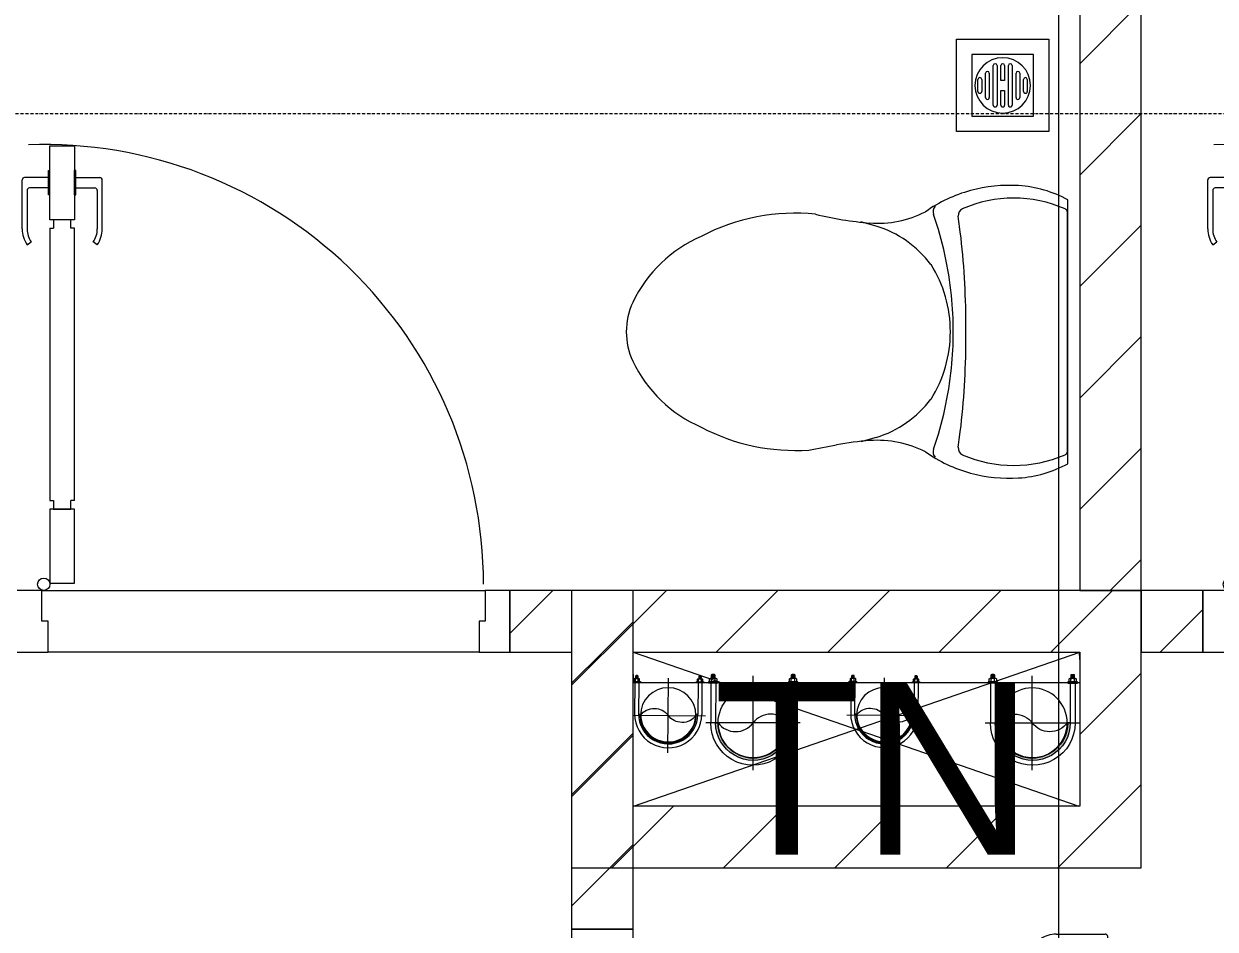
# Model space of a CAD drawing. Header units: millimetres. Extents: x 962 to 241049, y -15958 to 84407.
# Drawn here: x 136817 to 138752, y 30687 to 32157 of the extents above; entities that cross this region are included whole.
import ezdxf

# ---------------------------------------------------------------- set-up
doc = ezdxf.new("R2010")
doc.units = ezdxf.units.MM
doc.linetypes.add('Dash Dot 3_16_', pattern=[7.9375, 4.7625, -1.5875, 0, -1.5875])
doc.linetypes.add('IMPORT-CENTER _3_', pattern=[10.16, 6.35, -1.27, 1.27, -1.27])
for name, color, linetype, lineweight in [('0-1', 7, 'Continuous', 5), ('0-2', 250, 'Continuous', 9), ('A-ANNO-DIMS', 211, 'Continuous', 9), ('A-ANNO-DIMS-160', 211, 'Continuous', 9), ('A-CLNG', 13, 'Continuous', 9), ('A-DETL-GENF-1', 9, 'Continuous', 9), ('A-DOOR-1', 254, 'Continuous', 9), ('A-DOOR-2', 9, 'Continuous', 9), ('A-FLOR-2', 9, 'Continuous', 9), ('A-WALL-1', 253, 'Continuous', 18), ('A-WALL-2', 9, 'Continuous', 9), ('A-WALL-3', 113, 'Continuous', 18), ('A-WALL-PATT-1', 10, 'Continuous', 9), ('A-WALL-PATT-2', 111, 'Continuous', 9), ('G-ANNO-SYMB-1', 111, 'Dash Dot 3_16_', 18), ('G-ANNO-TEXT-1', 7, 'Continuous', 9), ('G-IMPT', 8, 'Continuous', 9), ('G-IMPT-2', 8, 'IMPORT-CENTER _3_', 9), ('M-EQPM', 50, 'Continuous', 9), ('M-EQPM-1', 254, 'Continuous', 9), ('P-SANR-FIXT-1', 254, 'Continuous', 9)]:
    doc.layers.add(name, color=color, linetype=linetype, lineweight=lineweight)
doc.styles.add('Arial_10', font='arial_0.ttf', dxfattribs={"height": 280})
doc.styles.add('UTM Avo', font='UTM Avo.ttf', dxfattribs={"width": 0.9, "height": 400})
doc.dimstyles.new('1_Dim_chi_tiet_2_5', dxfattribs={"dimscale": 304.8, "dimtxt": 399.720379, "dimasz": 0.629921, "dimexe": 0.524934, "dimexo": 0.0625, "dimgap": 0.052493, "dimtad": 1, "dimdec": 0, "dimrnd": 5, "dimzin": 0, "dimdsep": 46, "dimtxsty": 'UTM Avo', "dimblk1": 'OBLIQUE', "dimblk2": 'OBLIQUE', "dimsah": 1, "dimcen": 0.09, "dimdle": 0.524934, "dimazin": 0, "dimtfac": 1, "dimtdec": 4, "dimtix": 1, "dimtmove": 0, "dimatfit": 3, "dimfxl": 1.049869, "dimfxlon": 1, "dimtvp": 1, "dimtolj": 1, "dimtzin": 0, "dimarcsym": 2})
pattern_1 = [(45, (0, 0), (-90.50967, 90.50967), [])]
pattern_2 = [(45, (63179.03, 0), (-90.50967, 90.50967), [])]

# ---------------------------------------------------------------- blocks, each defined once
blk = doc.blocks.new('DOOR_CW_01 CANH MO-PANEL KINH - DIG_02-800x2200-CỬA NHÔM KÍNH-V29-TKCS_MB TẦNG 1')
at = {"layer": 'A-DETL-GENF-1'}
for p, q in [((-347, 772), (-307, 772)), ((-347, 652), (-347, 772)), ((-307, 772), (-307, 652)), ((-392, 637), (-392, 716.5)), ((-349, 720.5), (-388, 720.5)), ((-349, 731.8), (-347, 731.8)), ((-349, 692.2), (-349, 731.8)), ((-347, 692.2), (-347, 731.8)), ((-307, 692.2), (-307, 731.8)), ((-305, 731.8), (-307, 731.8)), ((-305, 692.2), (-305, 731.8)), ((-305, 720.5), (-266, 720.5)), ((-262, 637), (-262, 716.5)), ((-384, 699.5), (-384, 637)), ((-349, 703.5), (-380, 703.5)), ((-305, 703.5), (-274, 703.5)), ((-270, 699.5), (-270, 637)), ((-347, 692.2), (-349, 692.2)), ((-307, 692.2), (-305, 692.2)), ((-307, 652), (-347, 652)), ((-313, 652), (-341, 652)), ((-341, 652), (-341, 638)), ((-313, 638), (-313, 652)), ((-347, 638), (-341, 638)), ((-347, 638), (-347, 196)), ((-307, 638), (-313, 638)), ((-307, 196), (-307, 638)), ((-383.9, 611.2), (-377.3, 615.8)), ((-270.1, 611.2), (-276.7, 615.8)), ((-347, 196), (-341, 196)), ((-341, 196), (-341, 182)), ((-307, 196), (-313, 196)), ((-313, 182), (-313, 196)), ((-307, 182), (-347, 182)), ((-347, 182), (-347, 62)), ((-341, 182), (-313, 182)), ((-307, 62), (-307, 182)), ((-347, 62), (-307, 62))]:
    blk.add_line(p, q, dxfattribs=at)
blk.add_circle((-357, 60), 10, dxfattribs=at)
for centre, radius, start, end in [((-357, 60), 714, 360, 92), ((-388, 716.5), 4, 90, 180), ((-266, 716.5), 4, 0, 90), ((-380, 699.5), 4, 90, 180), ((-274, 699.5), 4, 0, 90), ((-347, 637), 45, 180, 215), ((-347, 637), 37, 180, 215), ((-307, 637), 37, 325, 0), ((-307, 637), 45, 325, 0)]:
    blk.add_arc(centre, radius, start, end, dxfattribs=at)
at = {"layer": 'A-DOOR-2'}
for p, q in [((-360, 50), (-400, 50)), ((-360, 0), (-360, 50)), ((-357, 50), (-332, 50)), ((400, 50), (360, 50)), ((360, 50), (360, 0)), ((400, -50), (400, 50)), ((-350, 0), (-360, 0)), ((-350, -50), (-350, 0)), ((360, 0), (350, 0)), ((350, 0), (350, -50)), ((-400, -50), (-350, -50)), ((350, -50), (400, -50))]:
    blk.add_line(p, q, dxfattribs=at)
blk = doc.blocks.new('DOOR_CW_01 CANH MO-PANEL KINH - DIG_02-800x2200-CỬA NHÔM KÍNH-400864-TKCS_MB TẦNG 1')
at = {"layer": 'A-DETL-GENF-1'}
for p, q in [((-347, 772), (-307, 772)), ((-347, 652), (-347, 772)), ((-307, 772), (-307, 652)), ((-392, 637), (-392, 716.5)), ((-349, 720.5), (-388, 720.5)), ((-349, 731.8), (-347, 731.8)), ((-349, 692.2), (-349, 731.8)), ((-347, 692.2), (-347, 731.8)), ((-307, 692.2), (-307, 731.8)), ((-305, 731.8), (-307, 731.8)), ((-305, 692.2), (-305, 731.8)), ((-305, 720.5), (-266, 720.5)), ((-262, 637), (-262, 716.5)), ((-384, 699.5), (-384, 637)), ((-349, 703.5), (-380, 703.5)), ((-305, 703.5), (-274, 703.5)), ((-270, 699.5), (-270, 637)), ((-347, 692.2), (-349, 692.2)), ((-307, 692.2), (-305, 692.2)), ((-307, 652), (-347, 652)), ((-313, 652), (-341, 652)), ((-341, 652), (-341, 638)), ((-313, 638), (-313, 652)), ((-347, 638), (-341, 638)), ((-347, 638), (-347, 196)), ((-307, 638), (-313, 638)), ((-307, 196), (-307, 638)), ((-383.9, 611.2), (-377.3, 615.8)), ((-270.1, 611.2), (-276.7, 615.8)), ((-347, 196), (-341, 196)), ((-341, 196), (-341, 182)), ((-307, 196), (-313, 196)), ((-313, 182), (-313, 196)), ((-307, 182), (-347, 182)), ((-347, 182), (-347, 62)), ((-341, 182), (-313, 182)), ((-307, 62), (-307, 182)), ((-347, 62), (-307, 62))]:
    blk.add_line(p, q, dxfattribs=at)
blk.add_circle((-357, 60), 10, dxfattribs=at)
for centre, radius, start, end in [((-357, 60), 714, 360, 92), ((-388, 716.5), 4, 90, 180), ((-266, 716.5), 4, 0, 90), ((-380, 699.5), 4, 90, 180), ((-274, 699.5), 4, 0, 90), ((-347, 637), 45, 180, 215), ((-347, 637), 37, 180, 215), ((-307, 637), 37, 325, 0), ((-307, 637), 45, 325, 0)]:
    blk.add_arc(centre, radius, start, end, dxfattribs=at)
at = {"layer": 'A-DOOR-2'}
for p, q in [((-360, 50), (-400, 50)), ((-400, 50), (-400, -50)), ((-360, 0), (-360, 50)), ((-357, 50), (-332, 50)), ((400, 50), (360, 50)), ((360, 50), (360, 0)), ((400, -50), (400, 50)), ((-350, 0), (-360, 0)), ((-350, -50), (-350, 0)), ((360, 0), (350, 0)), ((350, 0), (350, -50)), ((-400, -50), (-350, -50)), ((350, -50), (400, -50))]:
    blk.add_line(p, q, dxfattribs=at)
blk = doc.blocks.new('TOILET - TOILET-348229-TKCS_MB TẦNG 1')
at = {"layer": 'P-SANR-FIXT-1'}
for p, q in [((214.2, -19.1), (-214.2, -19.1)), ((194, -19.9), (-194, -19.9)), ((-171.7, -330.3), (-178.6, -355.5)), ((171.7, -330.3), (178.6, -355.5))]:
    blk.add_line(p, q, dxfattribs=at)
for centre, radius, start, end in [((-46.1, -111.1), 191.6, 151.2809, 176.4513), ((46.1, -111.1), 191.6, 3.5487, 28.7191), ((-9.8, -107.2), 207.3, 156.2862, 203.7138), ((-193.7, -26.4), 6.48, 92.3168, 156.2862), ((193.7, -26.4), 6.48, 23.7138, 87.6832), ((9.8, -107.2), 207.3, 336.2862, 23.7138), ((1.9, -114.1), 239.7, 176.4513, 195.2961), ((-1.9, -114.1), 239.7, 344.7039, 3.5487), ((-4, -115.7), 233.6, 195.2961, 215.2147), ((-189.1, -185.5), 11.7, 205.4105, 277.5788), ((-14.3, -1400.4), 1215.6, 90.3974, 97.407), ((0, -3462.8), 3278, 89.6026, 90.3974), ((14.3, -1400.4), 1215.6, 82.593, 89.6026), ((189.1, -185.5), 11.7, 262.4212, 334.5895), ((4, -115.7), 233.6, 324.7853, 344.7039), ((0.6, -792.1), 586.9, 95.8322, 108.9927), ((178.9, -2951.3), 2778.4, 97.2351, 97.5788), ((0, -416), 206.1, 90, 122.0732), ((0, -786.7), 581.5, 84.1678, 95.8322), ((0, -416), 206.1, 57.9268, 90), ((-0.6, -792.1), 586.9, 71.0073, 84.1678), ((-178.9, -2951.3), 2778.4, 82.4212, 82.7649), ((-195, -224.1), 13.8, 230.6724, 288.9927), ((-343.5, -327.4), 167.3, 355.4559, 27.38), ((-0.4, -384), 179.5, 127.4036, 162.5964), ((0.4, -384), 179.5, 17.4036, 52.5964), ((343.5, -327.4), 167.3, 152.62, 184.5441), ((195, -224.1), 13.8, 251.0073, 309.3276), ((-719.2, -297.5), 544.3, 346.0536, 355.4559), ((719.2, -297.5), 544.3, 184.5441, 190.2879), ((-1948.3, -805.1), 2171.2, 9.681, 10.8949), ((137.1, -461.2), 329.8, 174.3487, 207.6878), ((-137.1, -461.2), 329.8, 332.3122, 3.6835), ((45.1, -528.6), 217.6, 203.2216, 244.7718), ((-45.1, -528.6), 217.6, 295.2282, 336.7784), ((0, -624.4), 111.7, 244.7718, 295.2282)]:
    blk.add_arc(centre, radius, start, end, dxfattribs=at)
blk = doc.blocks.new('DOOR_CW_01 CANH MO-PANEL KINH - DIW_01-900x2200-CỬA GỖ VÂN LAMINATE-V4-TKCS_MB TẦNG 1')
at = {"layer": 'A-DETL-GENF-1'}
for p, q in [((-397, 872), (-357, 872)), ((-397, 752), (-397, 872)), ((-357, 872), (-357, 752)), ((-399, 831.8), (-397, 831.8)), ((-399, 792.2), (-399, 831.8)), ((-397, 792.2), (-397, 831.8)), ((-357, 792.2), (-357, 831.8)), ((-355, 831.8), (-357, 831.8)), ((-355, 792.2), (-355, 831.8)), ((-442, 737), (-442, 816.5)), ((-399, 820.5), (-438, 820.5)), ((-355, 820.5), (-316, 820.5)), ((-312, 737), (-312, 816.5)), ((-434, 799.5), (-434, 737)), ((-399, 803.5), (-430, 803.5)), ((-355, 803.5), (-324, 803.5)), ((-320, 799.5), (-320, 737)), ((-397, 792.2), (-399, 792.2)), ((-357, 792.2), (-355, 792.2)), ((-357, 752), (-397, 752)), ((-397, 738), (-391, 738)), ((-397, 738), (-397, 196)), ((-363, 752), (-391, 752)), ((-391, 752), (-391, 738)), ((-363, 738), (-363, 752)), ((-357, 738), (-363, 738)), ((-357, 196), (-357, 738)), ((-433.9, 711.2), (-427.3, 715.8)), ((-320.1, 711.2), (-326.7, 715.8)), ((-397, 196), (-391, 196)), ((-391, 196), (-391, 182)), ((-357, 196), (-363, 196)), ((-363, 182), (-363, 196)), ((-357, 182), (-397, 182)), ((-397, 182), (-397, 62)), ((-391, 182), (-363, 182)), ((-357, 62), (-357, 182)), ((-397, 62), (-357, 62))]:
    blk.add_line(p, q, dxfattribs=at)
blk.add_circle((-407, 60), 10, dxfattribs=at)
for centre, radius, start, end in [((-407, 60), 814, 360, 92), ((-438, 816.5), 4, 90, 180), ((-316, 816.5), 4, 0, 90), ((-430, 799.5), 4, 90, 180), ((-324, 799.5), 4, 360, 90), ((-397, 737), 45, 180, 215), ((-397, 737), 37, 180, 215), ((-357, 737), 37, 325, 0), ((-357, 737), 45, 325, 0)]:
    blk.add_arc(centre, radius, start, end, dxfattribs=at)
at = {"layer": 'A-DOOR-2'}
for p, q in [((-410, 50), (-450, 50)), ((-450, 50), (-450, -50)), ((-410, 0), (-410, 50)), ((-407, 50), (-382, 50)), ((450, 50), (410, 50)), ((410, 50), (410, 0)), ((450, -50), (450, 50)), ((-400, 0), (-410, 0)), ((-400, -50), (-400, 0)), ((410, 0), (400, 0)), ((400, 0), (400, -50)), ((-450, -50), (-400, -50)), ((400, -50), (450, -50))]:
    blk.add_line(p, q, dxfattribs=at)
blk = doc.blocks.new('THU NUOC - THU NUOC-V67-TKCS_MB TẦNG 1')
at = {"layer": 'M-EQPM-1'}
for p, q in [((-66.3, -70.6), (-66.3, 79.4)), ((-66.3, 79.4), (83.7, 79.4)), ((83.7, 79.4), (83.7, -70.6)), ((58.7, 54.4), (-41.3, 54.4)), ((-41.3, 54.4), (-41.3, -45.6)), ((-1.1, 44.5), (18.5, 44.5)), ((58.7, -45.6), (58.7, 54.4)), ((-23.3, 19.6), (40.9, 19.6)), ((-11, 32.1), (28.5, 32.1)), ((28.5, 26.1), (-11, 26.1)), ((18.5, 38.5), (-1.1, 38.5)), ((40.9, 13.6), (-23.3, 13.6)), ((-23.3, 7.2), (0.7, 7.2)), ((0.7, 1.2), (-23.3, 1.2)), ((0.7, 7.2), (0.7, 1.2)), ((16.7, 1.2), (16.7, 7.2)), ((16.7, 7.2), (40.9, 7.2)), ((40.9, 1.2), (16.7, 1.2)), ((-23.3, -4.8), (40.9, -4.8)), ((40.9, -10.8), (-23.3, -10.8)), ((-11, -17.3), (28.5, -17.3)), ((28.5, -23.3), (-11, -23.3)), ((-1.1, -29.6), (18.5, -29.6)), ((18.5, -35.6), (-1.1, -35.6)), ((-41.3, -45.6), (58.7, -45.6)), ((83.7, -70.6), (-66.3, -70.6))]:
    blk.add_line(p, q, dxfattribs=at)
for centre, radius, start, end in [((8.7, 4.4), 45, 0, 180), ((8.7, 4.4), 45, 360, 180), ((-1.1, 41.5), 3, 90, 270), ((18.5, 41.5), 3, 270, 90), ((-23.3, 16.6), 3, 90, 270), ((-11, 29.1), 3, 90, 270), ((28.5, 29.1), 3, 270, 90), ((40.9, 16.6), 3, 270, 90), ((8.7, 4.4), 45, 180, 0), ((8.7, 4.4), 45, 180, 360), ((-23.3, 4.2), 3, 90, 270), ((40.9, 4.2), 3, 270, 90), ((-23.3, -7.8), 3, 90, 270), ((-11, -20.3), 3, 90, 270), ((28.5, -20.3), 3, 270, 90), ((40.9, -7.8), 3, 270, 90), ((-1.1, -32.6), 3, 90, 270), ((18.5, -32.6), 3, 270, 90)]:
    blk.add_arc(centre, radius, start, end, dxfattribs=at)
blk = doc.blocks.new('NCV_TKTC_TANG 1_rvt-1-TKCS_MB TẦNG 1')
at = {"layer": 'A-WALL-PATT-1'}
h = blk.add_hatch(dxfattribs=at)
h.set_pattern_fill('FP_1', color=256, style=0, pattern_type=2)
h.set_pattern_definition(pattern_1)
h.paths.add_polyline_path([(75352.6, 31236.9), (75452.6, 31236.9), (75452.6, 33336.9), (75352.6, 33336.9), (75352.6, 31553.2)])
h = blk.add_hatch(dxfattribs=at)
h.set_pattern_fill('FP_1', color=256, style=0, pattern_type=2)
h.set_pattern_definition(pattern_1)
h.paths.add_polyline_path([(74527.6, 31136.9), (74627.6, 31136.9), (74627.6, 31236.9), (74427.6, 31236.9), (74427.6, 31136.9)])
h = blk.add_hatch(dxfattribs=at)
h.set_pattern_fill('FP_1', color=256, style=0, pattern_type=2)
h.set_pattern_definition(pattern_1)
h.paths.add_polyline_path([(76352.6, 31136.9), (77252.6, 31136.9), (77252.6, 31236.9), (76352.6, 31236.9)])
h.paths.add_polyline_path([(75552.6, 31136.9), (75552.6, 31236.9), (75452.6, 31236.9), (75452.6, 31136.9), (75459.8, 31136.9)])
h = blk.add_hatch(dxfattribs=at)
h.set_pattern_fill('FP_1', color=256, style=0, pattern_type=2)
h.set_pattern_definition(pattern_1)
h.paths.add_polyline_path([(74527.6, 24736.9), (74627.6, 24736.9), (74627.6, 28836.9), (74527.6, 28836.9), (74527.6, 25733.3)])
h.paths.add_polyline_path([(74527.6, 29036.9), (74627.6, 29036.9), (74627.6, 29786.9), (74527.6, 29786.9), (74527.6, 29536.9)])
h.paths.add_polyline_path([(74627.6, 30686.9), (74627.6, 31136.9), (74527.6, 31136.9), (74527.6, 30686.9)])
at = {"layer": 'A-FLOR-2'}
blk.add_line((74377.6, 31136.9), (73677.6, 31136.9), dxfattribs=at)
at = {"layer": 'A-WALL-1'}
for p, q in [((75452.6, 31236.9), (75452.6, 33336.9)), ((75352.6, 32768.7), (75352.6, 31236.9)), ((74627.6, 31236.9), (74427.6, 31236.9)), ((74427.6, 31236.9), (74427.6, 31136.9)), ((74627.6, 31136.9), (74627.6, 31236.9)), ((75352.6, 31236.9), (75452.6, 31236.9)), ((75552.6, 31236.9), (75452.6, 31236.9)), ((75452.6, 31236.9), (75452.6, 31136.9)), ((75552.6, 31136.9), (75552.6, 31236.9)), ((74427.6, 31136.9), (74527.6, 31136.9)), ((74527.6, 31136.9), (74527.6, 30686.9)), ((74627.6, 30686.9), (74627.6, 31136.9)), ((75452.6, 31136.9), (75552.6, 31136.9)), ((74527.6, 30686.9), (74627.6, 30686.9))]:
    blk.add_line(p, q, dxfattribs=at)
at = {"layer": 'A-WALL-2'}
for p, q in [((73667.6, 31236.9), (74387.6, 31236.9)), ((74377.6, 31136.9), (73677.6, 31136.9))]:
    blk.add_line(p, q, dxfattribs=at)
at = {"layer": 'A-DOOR-1'}
for name, p in [('DOOR_CW_01 CANH MO-PANEL KINH - DIG_02-800x2200-CỬA NHÔM KÍNH-V29-TKCS_MB TẦNG 1', (74027.6, 31186.9)), ('DOOR_CW_01 CANH MO-PANEL KINH - DIG_02-800x2200-CỬA NHÔM KÍNH-400864-TKCS_MB TẦNG 1', (75952.6, 31186.9))]:
    blk.add_blockref(name, p, dxfattribs=at)
at = {"layer": 'A-DOOR-1', "rotation": 269.9999999999995}
blk.add_blockref('DOOR_CW_01 CANH MO-PANEL KINH - DIW_01-900x2200-CỬA GỖ VÂN LAMINATE-V4-TKCS_MB TẦNG 1', (74577.6, 30236.9), dxfattribs=at)
at = {"layer": 'M-EQPM-1', "rotation": 90.0000000000001}
blk.add_blockref('THU NUOC - THU NUOC-V67-TKCS_MB TẦNG 1', (75232, 32048.2), dxfattribs=at)
at = {"layer": 'P-SANR-FIXT-1', "rotation": 269.9999999999995}
blk.add_blockref('TOILET - TOILET-348229-TKCS_MB TẦNG 1', (75352.6, 31656.9), dxfattribs=at)
blk = doc.blocks.new('TKTC_XREF_251221_MB TANG 1 - TKTC_XREF_260130_MB TANG 1_dwg_CUM U_DN100-V180-TKCS_MB TẦNG 1')
at = {"layer": 'G-IMPT'}
blk.add_hatch(color=256, dxfattribs=at).paths.add_polyline_path([(61, 0), (58.9, 15.8), (52.8, 30.5), (43.1, 43.1), (30.5, 52.8), (14.5, 59.1), (0, 61), (0, 57), (14.8, 55.1), (28.5, 49.4), (40.3, 40.3), (49.4, 28.5), (55.1, 14.8), (57, 0), (55.1, -14.8), (49.4, -28.5), (40.3, -40.3), (28.5, -49.4), (14.8, -55.1), (0, -57), (0, -61), (15.8, -58.9), (30.5, -52.8), (46.6, -38.6), (52.8, -30.5), (58.9, -15.8)])
for p, q in [((-79.1, 66.6), (-79.1, 63.4)), ((-76.6, 66.6), (-76.6, 63.4)), ((-74.6, 66.6), (-74.6, 63.4)), ((-72.7, 69.3), (-72.7, 60.7)), ((-66.9, 67.9), (-71.7, 67.9)), ((-66.9, 62.1), (-71.7, 62.1)), ((-65, 69), (0, 69)), ((-79.1, -63.4), (-79.1, -66.6)), ((-76.6, -63.4), (-76.6, -66.6)), ((-74.6, -63.4), (-74.6, -66.6)), ((-72.7, -60.7), (-72.7, -69.3)), ((-66.9, -62.1), (-71.7, -62.1)), ((-66.9, -67.9), (-71.7, -67.9)), ((-66.9, -72.7), (-66.9, -70.8)), ((-65, -69), (0, -69))]:
    blk.add_line(p, q, dxfattribs=at)
at = {"layer": 'G-IMPT', "flags": 128}
for points in [[(-72.7, 67.6), (-78.1, 67.6), (-78.1, 62.4), (-72.7, 62.4)], [(-71.7, 59.2), (-66.9, 59.2), (-66.9, 70.8), (-71.7, 70.8)], [(-66.9, 70.8), (-66.9, 72.7), (-65, 72.7), (-65, 57.3), (-66.9, 57.3), (-66.9, 59.2)], [(-65, 61), (0, 61), (0, 57)], [(-72.7, -62.4), (-78.1, -62.4), (-78.1, -67.6), (-72.7, -67.6)], [(-71.7, -70.8), (-66.9, -70.8), (-66.9, -59.2), (-71.7, -59.2)], [(-66.9, -59.2), (-66.9, -57.3), (-65, -57.3), (-65, -72.6)], [(-65, -61), (0, -61), (0, -57)]]:
    blk.add_lwpolyline(points, dxfattribs=at)
at = {"layer": 'G-IMPT'}
for centre, radius, start, end in [((-78.1, 66.6), 0.96, 90, 180), ((-78.1, 63.4), 0.96, 180, 270), ((-71.1, 69.3), 1.56, 112.6199, 247.3801), ((-67.9, 65), 4.8, 143.1301, 216.8699), ((-71.1, 60.7), 1.56, 112.6199, 247.3801), ((0, 0), 69, 270, 90), ((0, 0), 61, 270, 90), ((0, 0), 57, 270, 90), ((-78.1, -63.4), 0.96, 90, 180), ((-78.1, -66.6), 0.96, 180, 270), ((-71.1, -60.7), 1.56, 112.6199, 247.3801), ((-67.9, -65), 4.8, 143.1301, 216.8699), ((-71.1, -69.3), 1.56, 112.6199, 247.3801)]:
    blk.add_arc(centre, radius, start, end, dxfattribs=at)
blk = doc.blocks.new('TKTC_XREF_251221_MB TANG 1 - TKTC_XREF_260130_MB TANG 1_dwg_$cc-V181-TKCS_MB TẦNG 1')
at = {"layer": 'G-IMPT'}
blk.add_circle((0, 0), 0.5, dxfattribs=at)
for centre, radius, start, end in [((0, 0), 0.5, 90, 270), ((0.188, 0.25), 0.313, 126.8699, 233.1301), ((-0.188, -0.25), 0.313, 306.8699, 53.1301)]:
    blk.add_arc(centre, radius, start, end, dxfattribs=at)
at = {"layer": 'G-IMPT-2'}
for p, q in [((0, -0.633), (0, 0.673)), ((-0.673, 0), (0.673, 0))]:
    blk.add_line(p, q, dxfattribs=at)
blk = doc.blocks.new('TKTC_XREF_251221_MB TANG 1 - TKTC_XREF_260130_MB TANG 1_dwg_$cc-4202114-TKCS_MB TẦNG 1')
at = {"layer": 'G-IMPT'}
blk.add_circle((0, 0), 0.5, dxfattribs=at)
for centre, radius, start, end in [((0, 0), 0.5, 90, 270), ((0.188, 0.25), 0.313, 126.8699, 233.1301), ((-0.188, -0.25), 0.313, 306.8699, 53.1301)]:
    blk.add_arc(centre, radius, start, end, dxfattribs=at)
at = {"layer": 'G-IMPT-2'}
for p, q in [((0, -0.673), (0, 0.673)), ((-0.673, 0), (0.673, 0))]:
    blk.add_line(p, q, dxfattribs=at)
blk = doc.blocks.new('TKTC_XREF_251221_MB TANG 1 - TKTC_XREF_260130_MB TANG 1_dwg_CUM U_DN100-4202115-TKCS_MB TẦNG 1')
at = {"layer": 'G-IMPT'}
blk.add_hatch(color=256, dxfattribs=at).paths.add_polyline_path([(0, -61), (0, -57), (14.8, -55.1), (28.5, -49.4), (40.3, -40.3), (49.4, -28.5), (55.1, -14.8), (57, 0), (55.1, 14.8), (49.4, 28.5), (40.3, 40.3), (28.5, 49.4), (14.8, 55.1), (0, 57), (0, 61), (15.8, 58.9), (30.5, 52.8), (43.1, 43.1), (52.8, 30.5), (58.9, 15.8), (61, 0), (58.9, -15.8), (52.8, -30.5), (43.1, -43.1), (30.5, -52.8), (15.8, -58.9)])
for p, q in [((-79.1, 66.6), (-79.1, 63.4)), ((-76.6, 66.6), (-76.6, 63.4)), ((-74.6, 66.6), (-74.6, 63.4)), ((-72.7, 69.3), (-72.7, 60.7)), ((-66.9, 67.9), (-71.7, 67.9)), ((-66.9, 62.1), (-71.7, 62.1)), ((-65, 69), (0, 69)), ((-79.1, -63.4), (-79.1, -66.6)), ((-76.6, -63.4), (-76.6, -66.6)), ((-74.6, -63.4), (-74.6, -66.6)), ((-72.7, -60.7), (-72.7, -69.3)), ((-66.9, -62.1), (-71.7, -62.1)), ((-66.9, -67.9), (-71.7, -67.9)), ((-65, -69), (0, -69))]:
    blk.add_line(p, q, dxfattribs=at)
at = {"layer": 'G-IMPT', "flags": 128}
for points in [[(-72.7, 67.6), (-78.1, 67.6), (-78.1, 62.4), (-72.7, 62.4)], [(-71.7, 59.2), (-66.9, 59.2), (-66.9, 70.8), (-71.7, 70.8)], [(-66.9, 70.8), (-66.9, 72.7), (-65, 72.7), (-65, 57.3), (-66.9, 57.3), (-66.9, 59.2)], [(-65, 61), (0, 61), (0, 57)], [(-66.9, -59.2), (-66.9, -57.3), (-65, -57.3), (-65, -72.7), (-66.9, -72.7), (-66.9, -70.8)], [(-65, -61), (0, -61), (0, -57)], [(-72.7, -62.4), (-78.1, -62.4), (-78.1, -67.6), (-72.7, -67.6)], [(-71.7, -70.8), (-66.9, -70.8), (-66.9, -59.2), (-71.7, -59.2)]]:
    blk.add_lwpolyline(points, dxfattribs=at)
at = {"layer": 'G-IMPT'}
for centre, radius, start, end in [((-78.1, 66.6), 0.96, 90, 180), ((-78.1, 63.4), 0.96, 180, 270), ((-71.1, 69.3), 1.56, 112.6199, 247.3801), ((-67.9, 65), 4.8, 143.1301, 216.8699), ((-71.1, 60.7), 1.56, 112.6199, 247.3801), ((0, 0), 69, 270, 90), ((0, 0), 61, 270, 90), ((0, 0), 57, 270, 90), ((-78.1, -63.4), 0.96, 90, 180), ((-78.1, -66.6), 0.96, 180, 270), ((-71.1, -60.7), 1.56, 112.6199, 247.3801), ((-67.9, -65), 4.8, 143.1301, 216.8699), ((-71.1, -69.3), 1.56, 112.6199, 247.3801)]:
    blk.add_arc(centre, radius, start, end, dxfattribs=at)
blk = doc.blocks.new('TKTC_XREF_251221_MB TANG 1 - TKTC_XREF_260130_MB TANG 1_dwg_$cc-V131-TKCS_MB TẦNG 1')
at = {"layer": 'G-IMPT'}
blk.add_circle((0, 0), 0.5, dxfattribs=at)
for centre, radius, start, end in [((0, 0), 0.5, 90, 270), ((0.188, 0.25), 0.313, 126.8699, 233.1301), ((-0.188, -0.25), 0.313, 306.8699, 53.1301)]:
    blk.add_arc(centre, radius, start, end, dxfattribs=at)
at = {"layer": 'G-IMPT-2'}
for p, q in [((0, -0.673), (0, 0.673)), ((-0.673, 0), (0.673, 0))]:
    blk.add_line(p, q, dxfattribs=at)
blk = doc.blocks.new('TKTC_XREF_251221_MB TANG 1 - TKTC_XREF_260130_MB TANG 1_dwg_CUM U_DN100-4202112-TKCS_MB TẦNG 1')
at = {"layer": 'G-IMPT'}
blk.add_hatch(color=256, dxfattribs=at).paths.add_polyline_path([(0, 61), (0, 57), (14.8, 55.1), (28.5, 49.4), (40.3, 40.3), (49.4, 28.5), (55.1, 14.8), (57, 0), (55.1, -14.8), (49.4, -28.5), (40.3, -40.3), (28.5, -49.4), (14.8, -55.1), (0, -57), (0, -61), (15.8, -58.9), (30.5, -52.8), (43.1, -43.1), (52.8, -30.5), (59.7, -9.6), (61, 0), (58.9, 15.8), (52.8, 30.5), (43.1, 43.1), (30.5, 52.8), (15.8, 58.9)])
for p, q in [((-79.1, 66.6), (-79.1, 63.4)), ((-76.6, 66.6), (-76.6, 63.4)), ((-74.6, 66.6), (-74.6, 63.4)), ((-72.7, 69.3), (-72.7, 60.7)), ((-66.9, 67.9), (-71.7, 67.9)), ((-66.9, 62.1), (-71.7, 62.1)), ((-65, 69), (0, 69)), ((-79.1, -63.4), (-79.1, -66.6)), ((-76.6, -63.4), (-76.6, -66.6)), ((-74.6, -63.4), (-74.6, -66.6)), ((-72.7, -60.7), (-72.7, -69.3)), ((-66.9, -62.1), (-71.7, -62.1)), ((-66.9, -67.9), (-71.7, -67.9)), ((-65, -69), (0, -69))]:
    blk.add_line(p, q, dxfattribs=at)
at = {"layer": 'G-IMPT', "flags": 128}
for points in [[(-72.7, 67.6), (-78.1, 67.6), (-78.1, 62.4), (-72.7, 62.4)], [(-71.7, 59.2), (-66.9, 59.2), (-66.9, 70.8), (-71.7, 70.8)], [(-66.9, 70.8), (-66.9, 72.7), (-65, 72.7), (-65, 57.3), (-66.9, 57.3), (-66.9, 59.2)], [(-65, 61), (0, 61), (0, 57)], [(-72.7, -62.4), (-78.1, -62.4), (-78.1, -67.6), (-72.7, -67.6)], [(-71.7, -70.8), (-66.9, -70.8), (-66.9, -59.2), (-71.7, -59.2)], [(-66.9, -59.2), (-66.9, -57.3), (-65, -57.3), (-65, -72.7), (-66.9, -72.7), (-66.9, -70.8)], [(-65, -61), (0, -61), (0, -57)]]:
    blk.add_lwpolyline(points, dxfattribs=at)
at = {"layer": 'G-IMPT'}
for centre, radius, start, end in [((-78.1, 66.6), 0.96, 90, 180), ((-78.1, 63.4), 0.96, 180, 270), ((-71.1, 69.3), 1.56, 112.6199, 247.3801), ((-67.9, 65), 4.8, 143.1301, 216.8699), ((-71.1, 60.7), 1.56, 112.6199, 247.3801), ((0, 0), 69, 270, 90), ((0, 0), 61, 270, 90), ((0, 0), 57, 270, 90), ((-78.1, -63.4), 0.96, 90, 180), ((-78.1, -66.6), 0.96, 180, 270), ((-71.1, -60.7), 1.56, 112.6199, 247.3801), ((-67.9, -65), 4.8, 143.1301, 216.8699), ((-71.1, -69.3), 1.56, 112.6199, 247.3801)]:
    blk.add_arc(centre, radius, start, end, dxfattribs=at)
blk = doc.blocks.new('TKTC_XREF_251221_MB TANG 1 - TKTC_XREF_260130_MB TANG 1_dwg_$cc-4202116-TKCS_MB TẦNG 1')
at = {"layer": 'G-IMPT'}
blk.add_circle((0, 0), 0.5, dxfattribs=at)
for centre, radius, start, end in [((0, 0), 0.5, 90, 270), ((0.188, 0.25), 0.313, 126.8699, 233.1301), ((-0.188, -0.25), 0.313, 306.8699, 53.1301)]:
    blk.add_arc(centre, radius, start, end, dxfattribs=at)
at = {"layer": 'G-IMPT-2'}
for p, q in [((0, -0.673), (0, 0.673)), ((-0.673, 0), (0.673, 0))]:
    blk.add_line(p, q, dxfattribs=at)
blk = doc.blocks.new('TKTC_XREF_251221_MB TANG 1 - TKTC_XREF_260130_MB TANG 1_dwg-4202109-TKCS_MB TẦNG 1')
at = {"layer": 'G-IMPT'}
blk.add_line((-127799.1, -370222), (-127799.2, -370209.8), dxfattribs=at)
at = {"layer": 'G-IMPT', "flags": 128}
blk.add_lwpolyline([(-128524.1, -370246.4), (-128524, -370258.9), (-127799.1, -370258.9)], dxfattribs=at)
for name, p, xscale, yscale, zscale, rotation in [('TKTC_XREF_251221_MB TANG 1 - TKTC_XREF_260130_MB TANG 1_dwg_CUM U_DN100-V180-TKCS_MB TẦNG 1', (-128467.2, -370310.7), 0.7894736842105257, 0.7894736842105257, 0.7894736842105257, 269.580221000629), ('TKTC_XREF_251221_MB TANG 1 - TKTC_XREF_260130_MB TANG 1_dwg_$cc-4202114-TKCS_MB TẦNG 1', (-128329.3, -370324.7), 113.7150000000092, 113.7150000000092, 113.7150000000092, 89.95325644590794), ('TKTC_XREF_251221_MB TANG 1 - TKTC_XREF_260130_MB TANG 1_dwg_CUM U_DN100-4202112-TKCS_MB TẦNG 1', (-128116.4, -370310.4), 0.7894736842105257, 0.7894736842105257, 0.7894736842105257, 269.580221000629)]:
    blk.add_blockref(name, p, dxfattribs=dict(xscale=xscale, yscale=yscale, zscale=zscale, rotation=rotation))
at = {"extrusion": (0, 0, -1)}
for name, p, xscale, yscale, zscale, rotation in [('TKTC_XREF_251221_MB TANG 1 - TKTC_XREF_260130_MB TANG 1_dwg_$cc-V181-TKCS_MB TẦNG 1', (128467.2, -370312.6), 90.00000000005133, 90.00000000005133, -90.00000000005133, 90.41977899777612), ('TKTC_XREF_251221_MB TANG 1 - TKTC_XREF_260130_MB TANG 1_dwg_CUM U_DN100-4202115-TKCS_MB TẦNG 1', (128329.3, -370324.7), 0.9974999999999966, 0.9974999999999966, -0.9974999999999966, 270.0467435564909), ('TKTC_XREF_251221_MB TANG 1 - TKTC_XREF_260130_MB TANG 1_dwg_$cc-4202116-TKCS_MB TẦNG 1', (128116.4, -370312.3), 90.00000000005133, 90.00000000005133, -90.00000000005133, 90.41977899777612), ('TKTC_XREF_251221_MB TANG 1 - TKTC_XREF_260130_MB TANG 1_dwg_$cc-V131-TKCS_MB TẦNG 1', (127876.2, -370324.8), 113.7150000000092, 113.7150000000092, -113.7150000000092, 90.04476088158539), ('TKTC_XREF_251221_MB TANG 1 - TKTC_XREF_260130_MB TANG 1_dwg_CUM U_DN100-4202115-TKCS_MB TẦNG 1', (127875.3, -370324.8), 0.9975000000000005, 0.9975000000000005, -0.9975000000000006, 270.0467435561337)]:
    blk.add_blockref(name, p, dxfattribs=dict(at, xscale=xscale, yscale=yscale, zscale=zscale, rotation=rotation))
blk = doc.blocks.new('TKTC_XREF_251221_MB TANG 1 - TKTC_XREF_251221_MB TANG 1-2038492-TKCS_MB TẦNG 1')
blk.add_blockref('TKTC_XREF_251221_MB TANG 1 - TKTC_XREF_260130_MB TANG 1_dwg-4202109-TKCS_MB TẦNG 1', (169499.1, 384109.7))
blk = doc.blocks.new('DIMBLOCK194-TKCS_MB TẦNG 1')
at = {"layer": 'A-ANNO-DIMS-160'}
for p, q in [((138497.7, 24576.9), (138497.7, 33497.4)), ((138177.7, 33337.4), (138657.7, 33337.4)), ((138497.7, 33337.4), (138177.7, 33337.4)), ((138177.7, 24736.9), (138657.7, 24736.9)), ((138497.7, 24736.9), (138177.7, 24736.9))]:
    blk.add_line(p, q, dxfattribs=at)
at = {"layer": 'A-ANNO-DIMS-160', "lineweight": 25}
for p, q in [((138497.7, 33337.4), (138401.7, 33433.4)), ((138497.7, 33337.4), (138593.7, 33241.4)), ((138497.7, 24736.9), (138401.7, 24832.9)), ((138497.7, 24736.9), (138593.7, 24640.9))]:
    blk.add_line(p, q, dxfattribs=at)
at = {"layer": 'A-ANNO-DIMS-160', "color": 0, "insert": (137978.1, 28489.4), "char_height": 400, "width": 1314.636, "attachment_point": 1, "rotation": 90, "line_spacing_factor": 1.110334, "style": 'UTM Avo'}
blk.add_mtext('8600', dxfattribs=at)
blk = doc.blocks.new('_Oblique')
at = {"color": 0, "linetype": 'ByBlock', "lineweight": -2}
blk.add_line((-0.5, -0.5), (0.5, 0.5), dxfattribs=at)

msp = doc.modelspace()

# ---------------------------------------------------------------- hatches: boundary and pattern name
at = {"layer": 'A-WALL-PATT-2'}
h = msp.add_hatch(dxfattribs=at)
h.set_pattern_fill('FP_1', color=256, style=0, pattern_type=2)
h.set_pattern_definition(pattern_2)
h.paths.add_polyline_path([(137706.6, 30886.5), (137806.6, 30886.5), (137806.6, 31236.9), (137706.6, 31236.9), (137706.6, 31024.1)])
h = msp.add_hatch(dxfattribs=at)
h.set_pattern_fill('FP_1', color=256, style=0, pattern_type=2)
h.set_pattern_definition(pattern_2)
h.paths.add_polyline_path([(138531.6, 31136.9), (138631.6, 31136.9), (138631.6, 31236.9), (137806.6, 31236.9), (137806.6, 31136.9), (138235.8, 31136.9)])
h = msp.add_hatch(dxfattribs=at)
h.set_pattern_fill('FP_1', color=256, style=0, pattern_type=2)
h.set_pattern_definition(pattern_2)
h.paths.add_polyline_path([(138631.6, 30886.5), (138631.6, 31136.9), (138531.6, 31136.9), (138531.6, 30886.5)])
h = msp.add_hatch(dxfattribs=at)
h.set_pattern_fill('FP_1', color=256, style=0, pattern_type=2)
h.set_pattern_definition(pattern_2)
h.paths.add_polyline_path([(137706.6, 30786.5), (138631.6, 30786.5), (138631.6, 30886.5), (137706.6, 30886.5)])

# ---------------------------------------------------------------- linework, layer by layer
at = {"layer": '0-2'}
for p, q in [((137806.6, 31136.5), (138530.4, 30886.5)), ((137806.6, 31136.5), (138531.6, 31136.5)), ((137807.4, 30886.4), (138531.6, 31136.5))]:
    msp.add_line(p, q, dxfattribs=at)
at = {"layer": 'A-CLNG'}
msp.add_line((137806.6, 31136.5), (138531.6, 31136.5), dxfattribs=at)
at = {"layer": 'A-WALL-3'}
for p, q in [((137706.6, 31236.9), (137706.6, 30786.5)), ((138631.6, 31236.9), (137706.6, 31236.9)), ((138631.6, 30786.5), (138631.6, 31236.9)), ((137806.6, 30886.5), (137806.6, 31136.9)), ((137806.6, 31136.9), (138531.6, 31136.9)), ((138531.6, 31136.9), (138531.6, 30886.5)), ((138531.6, 30886.5), (137806.6, 30886.5)), ((137706.6, 30786.5), (138631.6, 30786.5))]:
    msp.add_line(p, q, dxfattribs=at)
at = {"layer": 'G-ANNO-SYMB-1'}
msp.add_line((90628.5, 32011.5), (198105.9, 32011.5), dxfattribs=at)

# ---------------------------------------------------------------- block references
at = {"layer": '0-1'}
msp.add_blockref('NCV_TKTC_TANG 1_rvt-1-TKCS_MB TẦNG 1', (63179, 0), dxfattribs=at)
at = {"layer": 'M-EQPM'}
msp.add_blockref('TKTC_XREF_251221_MB TANG 1 - TKTC_XREF_251221_MB TANG 1-2038492-TKCS_MB TẦNG 1', (96831.6, 17236.9), dxfattribs=at)

# ---------------------------------------------------------------- texts
at = {"layer": 'G-ANNO-TEXT-1', "insert": (138197.6, 30947.8), "char_height": 280, "width": 603.2, "attachment_point": 5, "line_spacing_factor": 0.936439, "style": 'Arial_10'}
msp.add_mtext('\\pt79.9988,160.0004,239.9992,320.0008,399.9996,480.0012,560,639.9988,720.0004,799.9992,880.0008,959.9996,1040.0012,1120,1199.9988,1280.0004,1359.9992,1440.0008,1519.9996,1600.0012,1680,1759.9988,1840.0004,1919.9992,2000.0008,2079.9996,2160.0012,2240,2319.9988,2400.0004,2479.9992,2560.0008;TN', dxfattribs=at)

# ---------------------------------------------------------------- dimensions: what is measured, and where the dimension line sits
at = {"layer": 'A-ANNO-DIMS'}
dim = msp.add_linear_dim(base=(138497.6953, 33337.3629), p1=(138177.6953, 24736.936), p2=(138177.6953, 33337.3629), angle=90, dimstyle='1_Dim_chi_tiet_2_5', override={"dimpost": '<>', "dimfxl": 8600.426822}, dxfattribs=at)
dim.commit()
dim.dimension.update_dxf_attribs({"geometry": 'DIMBLOCK194-TKCS_MB TẦNG 1', "text_midpoint": (138274.7032, 29037.1494)})

doc.saveas('drawing.dxf')
